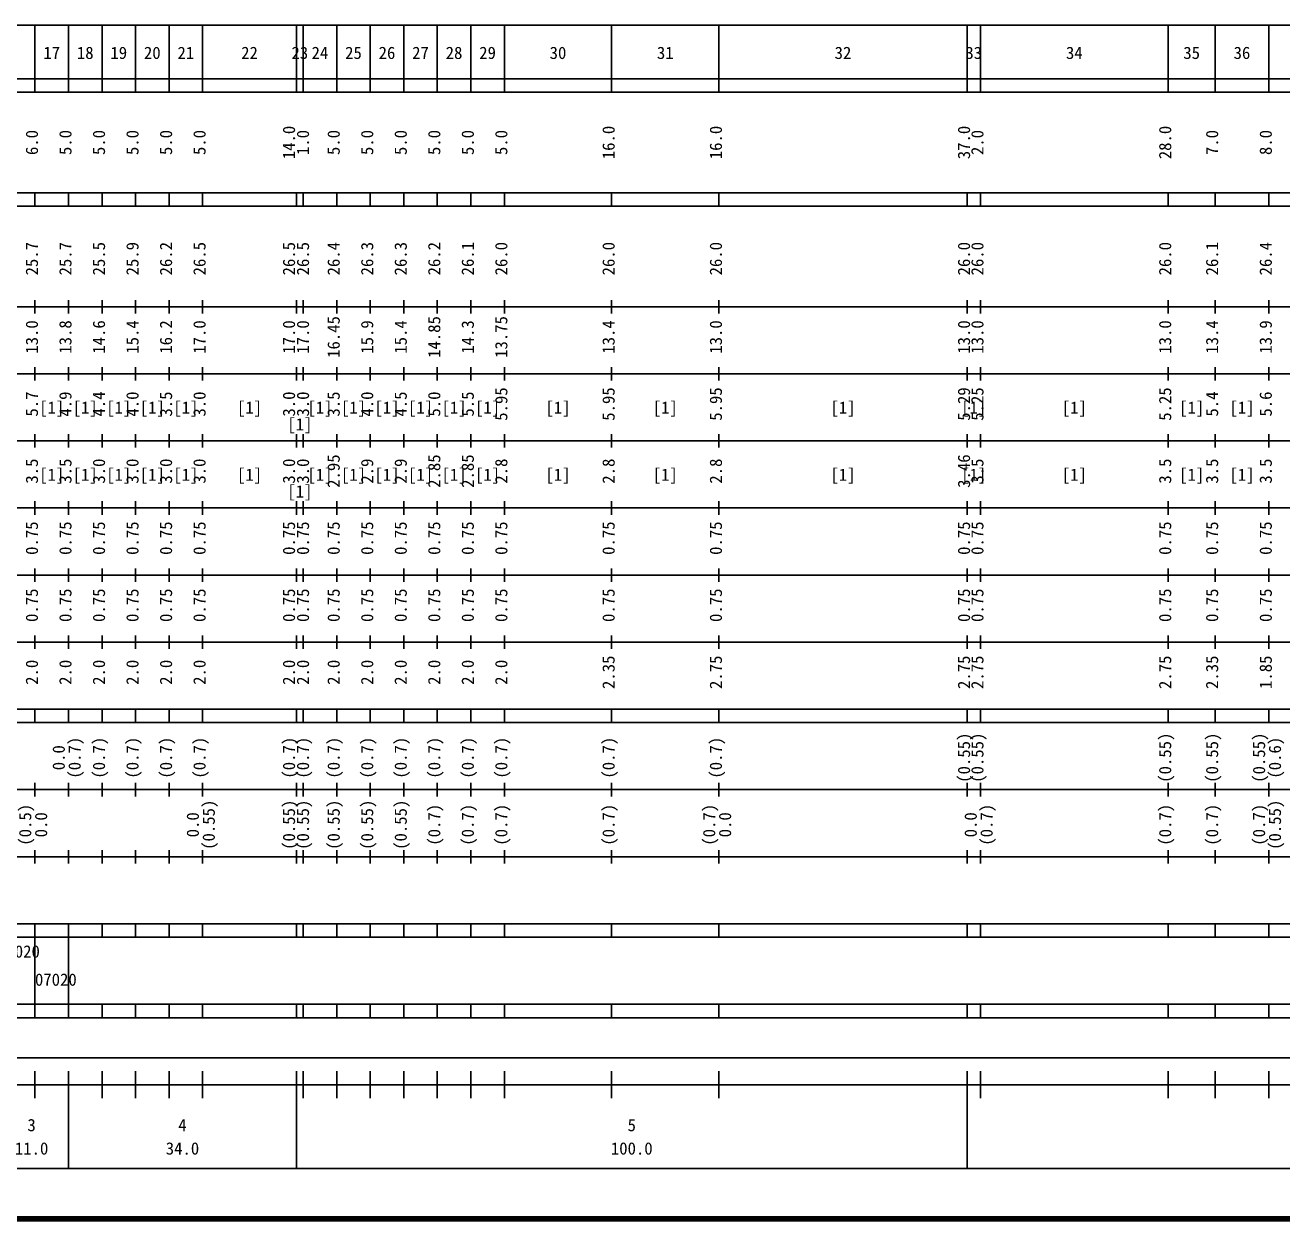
# Model space of a CAD drawing. Units: millimetres, scale not verified. Extents: x 40000 to 680000, y 20000 to 380000.
# Drawn here: x 227536 to 414950, y 20000 to 198000 of the extents above; entities that cross this region are included whole.
import ezdxf
from ezdxf.enums import TextEntityAlignment as Align

# ---------------------------------------------------------------- set-up
doc = ezdxf.new("R2010")
doc.units = ezdxf.units.MM
doc.header["$LTSCALE"] = 1000
doc.layers.add('M-TTL', color=2, linetype='Continuous', lineweight=140)
doc.layers.add('M-TTL-BAND', color=7, linetype='Continuous', lineweight=25)
doc.styles.add('ＭＳ ゴシック', font='')
doc.styles.get('ＭＳ ゴシック').set_extended_font_data('MS Gothic')

msp = doc.modelspace()

# ---------------------------------------------------------------- linework, layer by layer
at = {"layer": 'M-TTL'}
msp.add_line((40000, 20000), (680000, 20000), dxfattribs=at)
at = {"layer": 'M-TTL-BAND'}
for p, q in [((68000, 198000), (579000, 198000)), ((229000, 188000), (229000, 198000)), ((234000, 188000), (234000, 198000)), ((239000, 188000), (239000, 198000)), ((244000, 188000), (244000, 198000)), ((249000, 188000), (249000, 198000)), ((254000, 188000), (254000, 198000)), ((268000, 188000), (268000, 198000)), ((269000, 188000), (269000, 198000)), ((274000, 188000), (274000, 198000)), ((279000, 188000), (279000, 198000)), ((284000, 188000), (284000, 198000)), ((289000, 188000), (289000, 198000)), ((294000, 188000), (294000, 198000)), ((299000, 188000), (299000, 198000)), ((315000, 188000), (315000, 198000)), ((331000, 188000), (331000, 198000)), ((368000, 188000), (368000, 198000)), ((370000, 188000), (370000, 198000)), ((398000, 188000), (398000, 198000)), ((405000, 188000), (405000, 198000)), ((413000, 188000), (413000, 198000)), ((40000, 190000), (579000, 190000)), ((40000, 188000), (579000, 188000)), ((40000, 173000), (579000, 173000)), ((229000, 171000), (229000, 173000)), ((234000, 171000), (234000, 173000)), ((239000, 171000), (239000, 173000)), ((244000, 171000), (244000, 173000)), ((249000, 171000), (249000, 173000)), ((254000, 171000), (254000, 173000)), ((268000, 171000), (268000, 173000)), ((269000, 171000), (269000, 173000)), ((274000, 171000), (274000, 173000)), ((279000, 171000), (279000, 173000)), ((284000, 171000), (284000, 173000)), ((289000, 171000), (289000, 173000)), ((294000, 171000), (294000, 173000)), ((299000, 171000), (299000, 173000)), ((315000, 171000), (315000, 173000)), ((331000, 171000), (331000, 173000)), ((368000, 171000), (368000, 173000)), ((370000, 171000), (370000, 173000)), ((398000, 171000), (398000, 173000)), ((405000, 171000), (405000, 173000)), ((413000, 171000), (413000, 173000)), ((40000, 171000), (579000, 171000)), ((40000, 156000), (579000, 156000)), ((229000, 155000), (229000, 157000)), ((234000, 155000), (234000, 157000)), ((239000, 155000), (239000, 157000)), ((244000, 155000), (244000, 157000)), ((249000, 155000), (249000, 157000)), ((254000, 155000), (254000, 157000)), ((268000, 155000), (268000, 157000)), ((269000, 155000), (269000, 157000)), ((274000, 155000), (274000, 157000)), ((279000, 155000), (279000, 157000)), ((284000, 155000), (284000, 157000)), ((289000, 155000), (289000, 157000)), ((294000, 155000), (294000, 157000)), ((299000, 155000), (299000, 157000)), ((315000, 155000), (315000, 157000)), ((331000, 155000), (331000, 157000)), ((368000, 155000), (368000, 157000)), ((370000, 155000), (370000, 157000)), ((398000, 155000), (398000, 157000)), ((405000, 155000), (405000, 157000)), ((413000, 155000), (413000, 157000)), ((229000, 145000), (229000, 147000)), ((234000, 145000), (234000, 147000)), ((239000, 145000), (239000, 147000)), ((244000, 145000), (244000, 147000)), ((249000, 145000), (249000, 147000)), ((254000, 145000), (254000, 147000)), ((268000, 145000), (268000, 147000)), ((269000, 145000), (269000, 147000)), ((274000, 145000), (274000, 147000)), ((279000, 145000), (279000, 147000)), ((284000, 145000), (284000, 147000)), ((289000, 145000), (289000, 147000)), ((294000, 145000), (294000, 147000)), ((299000, 145000), (299000, 147000)), ((315000, 145000), (315000, 147000)), ((331000, 145000), (331000, 147000)), ((368000, 145000), (368000, 147000)), ((370000, 145000), (370000, 147000)), ((398000, 145000), (398000, 147000)), ((405000, 145000), (405000, 147000)), ((413000, 145000), (413000, 147000)), ((46000, 146000), (579000, 146000)), ((229000, 135000), (229000, 137000)), ((234000, 135000), (234000, 137000)), ((239000, 135000), (239000, 137000)), ((244000, 135000), (244000, 137000)), ((249000, 135000), (249000, 137000)), ((254000, 135000), (254000, 137000)), ((268000, 135000), (268000, 137000)), ((269000, 135000), (269000, 137000)), ((274000, 135000), (274000, 137000)), ((279000, 135000), (279000, 137000)), ((284000, 135000), (284000, 137000)), ((289000, 135000), (289000, 137000)), ((294000, 135000), (294000, 137000)), ((299000, 135000), (299000, 137000)), ((315000, 135000), (315000, 137000)), ((331000, 135000), (331000, 137000)), ((368000, 135000), (368000, 137000)), ((370000, 135000), (370000, 137000)), ((398000, 135000), (398000, 137000)), ((405000, 135000), (405000, 137000)), ((413000, 135000), (413000, 137000)), ((52000, 136000), (579000, 136000)), ((46000, 126000), (579000, 126000)), ((229000, 125000), (229000, 127000)), ((234000, 125000), (234000, 127000)), ((239000, 125000), (239000, 127000)), ((244000, 125000), (244000, 127000)), ((249000, 125000), (249000, 127000)), ((254000, 125000), (254000, 127000)), ((268000, 125000), (268000, 127000)), ((269000, 125000), (269000, 127000)), ((274000, 125000), (274000, 127000)), ((279000, 125000), (279000, 127000)), ((284000, 125000), (284000, 127000)), ((289000, 125000), (289000, 127000)), ((294000, 125000), (294000, 127000)), ((299000, 125000), (299000, 127000)), ((315000, 125000), (315000, 127000)), ((331000, 125000), (331000, 127000)), ((368000, 125000), (368000, 127000)), ((370000, 125000), (370000, 127000)), ((398000, 125000), (398000, 127000)), ((405000, 125000), (405000, 127000)), ((413000, 125000), (413000, 127000)), ((229000, 115000), (229000, 117000)), ((234000, 115000), (234000, 117000)), ((239000, 115000), (239000, 117000)), ((244000, 115000), (244000, 117000)), ((249000, 115000), (249000, 117000)), ((254000, 115000), (254000, 117000)), ((268000, 115000), (268000, 117000)), ((269000, 115000), (269000, 117000)), ((274000, 115000), (274000, 117000)), ((279000, 115000), (279000, 117000)), ((284000, 115000), (284000, 117000)), ((289000, 115000), (289000, 117000)), ((294000, 115000), (294000, 117000)), ((299000, 115000), (299000, 117000)), ((315000, 115000), (315000, 117000)), ((331000, 115000), (331000, 117000)), ((368000, 115000), (368000, 117000)), ((370000, 115000), (370000, 117000)), ((398000, 115000), (398000, 117000)), ((405000, 115000), (405000, 117000)), ((413000, 115000), (413000, 117000)), ((52000, 116000), (579000, 116000)), ((229000, 105000), (229000, 107000)), ((234000, 105000), (234000, 107000)), ((239000, 105000), (239000, 107000)), ((244000, 105000), (244000, 107000)), ((249000, 105000), (249000, 107000)), ((254000, 105000), (254000, 107000)), ((268000, 105000), (268000, 107000)), ((269000, 105000), (269000, 107000)), ((274000, 105000), (274000, 107000)), ((279000, 105000), (279000, 107000)), ((284000, 105000), (284000, 107000)), ((289000, 105000), (289000, 107000)), ((294000, 105000), (294000, 107000)), ((299000, 105000), (299000, 107000)), ((315000, 105000), (315000, 107000)), ((331000, 105000), (331000, 107000)), ((368000, 105000), (368000, 107000)), ((370000, 105000), (370000, 107000)), ((398000, 105000), (398000, 107000)), ((405000, 105000), (405000, 107000)), ((413000, 105000), (413000, 107000)), ((46000, 106000), (579000, 106000)), ((40000, 96000), (579000, 96000)), ((229000, 94000), (229000, 96000)), ((234000, 94000), (234000, 96000)), ((239000, 94000), (239000, 96000)), ((244000, 94000), (244000, 96000)), ((249000, 94000), (249000, 96000)), ((254000, 94000), (254000, 96000)), ((268000, 94000), (268000, 96000)), ((269000, 94000), (269000, 96000)), ((274000, 94000), (274000, 96000)), ((279000, 94000), (279000, 96000)), ((284000, 94000), (284000, 96000)), ((289000, 94000), (289000, 96000)), ((294000, 94000), (294000, 96000)), ((299000, 94000), (299000, 96000)), ((315000, 94000), (315000, 96000)), ((331000, 94000), (331000, 96000)), ((368000, 94000), (368000, 96000)), ((370000, 94000), (370000, 96000)), ((398000, 94000), (398000, 96000)), ((405000, 94000), (405000, 96000)), ((413000, 94000), (413000, 96000)), ((40000, 94000), (579000, 94000)), ((229000, 83000), (229000, 85000)), ((234000, 83000), (234000, 85000)), ((239000, 83000), (239000, 85000)), ((244000, 83000), (244000, 85000)), ((249000, 83000), (249000, 85000)), ((254000, 83000), (254000, 85000)), ((268000, 83000), (268000, 85000)), ((269000, 83000), (269000, 85000)), ((274000, 83000), (274000, 85000)), ((279000, 83000), (279000, 85000)), ((284000, 83000), (284000, 85000)), ((289000, 83000), (289000, 85000)), ((294000, 83000), (294000, 85000)), ((299000, 83000), (299000, 85000)), ((315000, 83000), (315000, 85000)), ((331000, 83000), (331000, 85000)), ((368000, 83000), (368000, 85000)), ((370000, 83000), (370000, 85000)), ((398000, 83000), (398000, 85000)), ((405000, 83000), (405000, 85000)), ((413000, 83000), (413000, 85000)), ((49000, 84000), (579000, 84000)), ((229000, 73000), (229000, 75000)), ((234000, 73000), (234000, 75000)), ((239000, 73000), (239000, 75000)), ((244000, 73000), (244000, 75000)), ((249000, 73000), (249000, 75000)), ((254000, 73000), (254000, 75000)), ((268000, 73000), (268000, 75000)), ((269000, 73000), (269000, 75000)), ((274000, 73000), (274000, 75000)), ((279000, 73000), (279000, 75000)), ((284000, 73000), (284000, 75000)), ((289000, 73000), (289000, 75000)), ((294000, 73000), (294000, 75000)), ((299000, 73000), (299000, 75000)), ((315000, 73000), (315000, 75000)), ((331000, 73000), (331000, 75000)), ((368000, 73000), (368000, 75000)), ((370000, 73000), (370000, 75000)), ((398000, 73000), (398000, 75000)), ((405000, 73000), (405000, 75000)), ((413000, 73000), (413000, 75000)), ((40000, 74000), (579000, 74000)), ((40000, 64000), (579000, 64000)), ((229000, 62000), (229000, 64000)), ((234000, 62000), (234000, 64000)), ((239000, 62000), (239000, 64000)), ((244000, 62000), (244000, 64000)), ((249000, 62000), (249000, 64000)), ((254000, 62000), (254000, 64000)), ((268000, 62000), (268000, 64000)), ((269000, 62000), (269000, 64000)), ((274000, 62000), (274000, 64000)), ((279000, 62000), (279000, 64000)), ((284000, 62000), (284000, 64000)), ((289000, 62000), (289000, 64000)), ((294000, 62000), (294000, 64000)), ((299000, 62000), (299000, 64000)), ((315000, 62000), (315000, 64000)), ((331000, 62000), (331000, 64000)), ((368000, 62000), (368000, 64000)), ((370000, 62000), (370000, 64000)), ((398000, 62000), (398000, 64000)), ((405000, 62000), (405000, 64000)), ((413000, 62000), (413000, 64000)), ((40000, 62000), (579000, 62000)), ((229000, 52000), (229000, 62000)), ((229000, 52000), (229000, 62000)), ((234000, 52000), (234000, 62000)), ((40000, 52000), (579000, 52000)), ((229000, 50000), (229000, 52000)), ((234000, 50000), (234000, 52000)), ((239000, 50000), (239000, 52000)), ((244000, 50000), (244000, 52000)), ((249000, 50000), (249000, 52000)), ((254000, 50000), (254000, 52000)), ((268000, 50000), (268000, 52000)), ((269000, 50000), (269000, 52000)), ((274000, 50000), (274000, 52000)), ((279000, 50000), (279000, 52000)), ((284000, 50000), (284000, 52000)), ((289000, 50000), (289000, 52000)), ((294000, 50000), (294000, 52000)), ((299000, 50000), (299000, 52000)), ((315000, 50000), (315000, 52000)), ((331000, 50000), (331000, 52000)), ((368000, 50000), (368000, 52000)), ((370000, 50000), (370000, 52000)), ((398000, 50000), (398000, 52000)), ((405000, 50000), (405000, 52000)), ((413000, 50000), (413000, 52000)), ((40000, 50000), (579000, 50000)), ((71000, 44000), (565000, 44000)), ((229000, 38000), (229000, 42000)), ((234000, 27500), (234000, 42000)), ((239000, 38000), (239000, 42000)), ((244000, 38000), (244000, 42000)), ((249000, 38000), (249000, 42000)), ((254000, 38000), (254000, 42000)), ((268000, 27500), (268000, 42000)), ((269000, 38000), (269000, 42000)), ((274000, 38000), (274000, 42000)), ((279000, 38000), (279000, 42000)), ((284000, 38000), (284000, 42000)), ((289000, 38000), (289000, 42000)), ((294000, 38000), (294000, 42000)), ((299000, 38000), (299000, 42000)), ((315000, 38000), (315000, 42000)), ((331000, 38000), (331000, 42000)), ((368000, 27500), (368000, 42000)), ((370000, 38000), (370000, 42000)), ((398000, 38000), (398000, 42000)), ((405000, 38000), (405000, 42000)), ((413000, 38000), (413000, 42000)), ((40000, 40000), (579000, 40000)), ((68000, 27500), (579000, 27500))]:
    msp.add_line(p, q, dxfattribs=at)

# ---------------------------------------------------------------- texts
at = {"layer": 'M-TTL-BAND', "style": 'ＭＳ ゴシック'}
for s, p in [('17', (231500, 192405)), ('18', (236500, 192405)), ('19', (241500, 192405)), ('20', (246500, 192405)), ('21', (251500, 192405)), ('22', (261000, 192405)), ('23', (268500, 192405)), ('24', (271500, 192405)), ('25', (276500, 192405)), ('26', (281500, 192405)), ('27', (286500, 192405)), ('28', (291500, 192405)), ('29', (296500, 192405)), ('30', (307000, 192405)), ('31', (323000, 192405)), ('32', (349500, 192405)), ('33', (369000, 192405)), ('34', (384000, 192405)), ('35', (401500, 192405)), ('36', (409000, 192405)), ('[1]', (231500, 139500)), ('[1]', (236500, 139500)), ('[1]', (241500, 139500)), ('[1]', (246500, 139500)), ('[1]', (251500, 139500)), ('[1]', (261000, 139500)), ('[1]', (271500, 139500)), ('[1]', (276500, 139500)), ('[1]', (281500, 139500)), ('[1]', (286500, 139500)), ('[1]', (291500, 139500)), ('[1]', (296500, 139500)), ('[1]', (307000, 139500)), ('[1]', (323000, 139500)), ('[1]', (349500, 139500)), ('[1]', (369000, 139500)), ('[1]', (384000, 139500)), ('[1]', (401500, 139500)), ('[1]', (409000, 139500)), ('[1]', (268500, 137011)), ('[1]', (231500, 129500)), ('[1]', (236500, 129500)), ('[1]', (241500, 129500)), ('[1]', (246500, 129500)), ('[1]', (251500, 129500)), ('[1]', (261000, 129500)), ('[1]', (271500, 129500)), ('[1]', (276500, 129500)), ('[1]', (281500, 129500)), ('[1]', (286500, 129500)), ('[1]', (291500, 129500)), ('[1]', (296500, 129500)), ('[1]', (307000, 129500)), ('[1]', (323000, 129500)), ('[1]', (349500, 129500)), ('[1]', (369000, 129500)), ('[1]', (384000, 129500)), ('[1]', (401500, 129500)), ('[1]', (409000, 129500)), ('[1]', (268500, 127011)), ('3', (228500, 32523)), ('4', (251000, 32523)), ('5', (318000, 32523)), ('11.0', (228500, 29033)), ('34.0', (251000, 29033)), ('100.0', (318000, 29033))]:
    msp.add_text(s, height=1833, dxfattribs=at).set_placement(p, align=Align.BOTTOM_CENTER)
for s, p in [('6.0', (230000, 180500)), ('5.0', (235000, 180500)), ('5.0', (240000, 180500)), ('5.0', (245000, 180500)), ('5.0', (250000, 180500)), ('5.0', (255000, 180500)), ('14.0', (268336, 180500)), ('1.0', (270424, 180500)), ('5.0', (275000, 180500)), ('5.0', (280000, 180500)), ('5.0', (285000, 180500)), ('5.0', (290000, 180500)), ('5.0', (295000, 180500)), ('5.0', (300000, 180500)), ('16.0', (316000, 180500)), ('16.0', (332000, 180500)), ('37.0', (369000, 180500)), ('2.0', (371000, 180500)), ('28.0', (399000, 180500)), ('7.0', (406000, 180500)), ('8.0', (414000, 180500)), ('25.7', (230000, 163174)), ('25.7', (235000, 163174)), ('25.5', (240000, 163174)), ('25.9', (245000, 163174)), ('26.2', (250000, 163174)), ('26.5', (255000, 163174)), ('26.5', (268336, 163174)), ('26.5', (270424, 163174)), ('26.4', (275000, 163174)), ('26.3', (280000, 163174)), ('26.3', (285000, 163174)), ('26.2', (290000, 163174)), ('26.1', (295000, 163174)), ('26.0', (300000, 163174)), ('26.0', (316000, 163174)), ('26.0', (332000, 163174)), ('26.0', (369000, 163174)), ('26.0', (371000, 163174)), ('26.0', (399000, 163174)), ('26.1', (406000, 163174)), ('26.4', (414000, 163174)), ('13.0', (230000, 151500)), ('13.8', (235000, 151500)), ('14.6', (240000, 151500)), ('15.4', (245000, 151500)), ('16.2', (250000, 151500)), ('17.0', (255000, 151500)), ('17.0', (268336, 151500)), ('17.0', (270424, 151500)), ('16.45', (275000, 151500)), ('15.9', (280000, 151500)), ('15.4', (285000, 151500)), ('14.85', (290000, 151500)), ('14.3', (295000, 151500)), ('13.75', (300000, 151500)), ('13.4', (316000, 151500)), ('13.0', (332000, 151500)), ('13.0', (369000, 151500)), ('13.0', (371000, 151500)), ('13.0', (399000, 151500)), ('13.4', (406000, 151500)), ('13.9', (414000, 151500)), ('5.7', (230000, 141500)), ('4.9', (235000, 141500)), ('4.4', (240000, 141500)), ('4.0', (245000, 141500)), ('3.5', (250000, 141500)), ('3.0', (255000, 141500)), ('3.0', (268336, 141500)), ('3.0', (270424, 141500)), ('3.5', (275000, 141500)), ('4.0', (280000, 141500)), ('4.5', (285000, 141500)), ('5.0', (290000, 141500)), ('5.5', (295000, 141500)), ('5.95', (300000, 141500)), ('5.95', (316000, 141500)), ('5.95', (332000, 141500)), ('5.29', (369000, 141500)), ('5.25', (371000, 141500)), ('5.25', (399000, 141500)), ('5.4', (406000, 141500)), ('5.6', (414000, 141500)), ('3.5', (230000, 131500)), ('3.5', (235000, 131500)), ('3.0', (240000, 131500)), ('3.0', (245000, 131500)), ('3.0', (250000, 131500)), ('3.0', (255000, 131500)), ('3.0', (268336, 131500)), ('3.0', (270424, 131500)), ('2.95', (275000, 131500)), ('2.9', (280000, 131500)), ('2.9', (285000, 131500)), ('2.85', (290000, 131500)), ('2.85', (295000, 131500)), ('2.8', (300000, 131500)), ('2.8', (316000, 131500)), ('2.8', (332000, 131500)), ('3.46', (369000, 131500)), ('3.5', (371000, 131500)), ('3.5', (399000, 131500)), ('3.5', (406000, 131500)), ('3.5', (414000, 131500)), ('0.75', (230000, 121500)), ('0.75', (235000, 121500)), ('0.75', (240000, 121500)), ('0.75', (245000, 121500)), ('0.75', (250000, 121500)), ('0.75', (255000, 121500)), ('0.75', (268336, 121500)), ('0.75', (270424, 121500)), ('0.75', (275000, 121500)), ('0.75', (280000, 121500)), ('0.75', (285000, 121500)), ('0.75', (290000, 121500)), ('0.75', (295000, 121500)), ('0.75', (300000, 121500)), ('0.75', (316000, 121500)), ('0.75', (332000, 121500)), ('0.75', (369000, 121500)), ('0.75', (371000, 121500)), ('0.75', (399000, 121500)), ('0.75', (406000, 121500)), ('0.75', (414000, 121500)), ('0.75', (230000, 111500)), ('0.75', (235000, 111500)), ('0.75', (240000, 111500)), ('0.75', (245000, 111500)), ('0.75', (250000, 111500)), ('0.75', (255000, 111500)), ('0.75', (268336, 111500)), ('0.75', (270424, 111500)), ('0.75', (275000, 111500)), ('0.75', (280000, 111500)), ('0.75', (285000, 111500)), ('0.75', (290000, 111500)), ('0.75', (295000, 111500)), ('0.75', (300000, 111500)), ('0.75', (316000, 111500)), ('0.75', (332000, 111500)), ('0.75', (369000, 111500)), ('0.75', (371000, 111500)), ('0.75', (399000, 111500)), ('0.75', (406000, 111500)), ('0.75', (414000, 111500)), ('2.0', (230000, 101500)), ('2.0', (235000, 101500)), ('2.0', (240000, 101500)), ('2.0', (245000, 101500)), ('2.0', (250000, 101500)), ('2.0', (255000, 101500)), ('2.0', (268336, 101500)), ('2.0', (270424, 101500)), ('2.0', (275000, 101500)), ('2.0', (280000, 101500)), ('2.0', (285000, 101500)), ('2.0', (290000, 101500)), ('2.0', (295000, 101500)), ('2.0', (300000, 101500)), ('2.35', (316000, 101500)), ('2.75', (332000, 101500)), ('2.75', (369000, 101500)), ('2.75', (371000, 101500)), ('2.75', (399000, 101500)), ('2.35', (406000, 101500)), ('1.85', (414000, 101500)), ('(0.55)', (369000, 88764)), ('(0.55)', (371000, 88764)), ('(0.55)', (399000, 88764)), ('(0.55)', (406000, 88764)), ('(0.55)', (413000, 88764)), ('0.0', (234000, 88764)), ('(0.7)', (236370, 88764)), ('(0.7)', (240000, 88764)), ('(0.7)', (245000, 88764)), ('(0.7)', (250000, 88764)), ('(0.7)', (255000, 88764)), ('(0.7)', (268336, 88764)), ('(0.7)', (270424, 88764)), ('(0.7)', (275000, 88764)), ('(0.7)', (280000, 88764)), ('(0.7)', (285000, 88764)), ('(0.7)', (290000, 88764)), ('(0.7)', (295000, 88764)), ('(0.7)', (300000, 88764)), ('(0.7)', (316000, 88764)), ('(0.7)', (332000, 88764)), ('(0.6)', (415370, 88764)), ('(0.5)', (229000, 78764)), ('(0.55)', (256370, 78764)), ('(0.55)', (268336, 78764)), ('(0.55)', (270424, 78764)), ('(0.55)', (275000, 78764)), ('(0.55)', (280000, 78764)), ('(0.55)', (285000, 78764)), ('(0.7)', (290000, 78764)), ('(0.7)', (295000, 78764)), ('(0.7)', (300000, 78764)), ('(0.7)', (316000, 78764)), ('(0.7)', (331000, 78764)), ('(0.7)', (372370, 78764)), ('(0.7)', (399000, 78764)), ('(0.7)', (406000, 78764)), ('(0.7)', (413000, 78764)), ('(0.55)', (415370, 78764)), ('0.0', (231370, 78764)), ('0.0', (254000, 78764)), ('0.0', (333370, 78764)), ('0.0', (370000, 78764))]:
    msp.add_text(s, height=1833, rotation=90, dxfattribs=at).set_placement(p, align=Align.BOTTOM_CENTER)
for p in [(223500, 58405), (229000, 54211)]:
    msp.add_text('07020', height=1833, dxfattribs=at).set_placement(p, align=Align.BOTTOM_LEFT)

doc.saveas('drawing.dxf')
